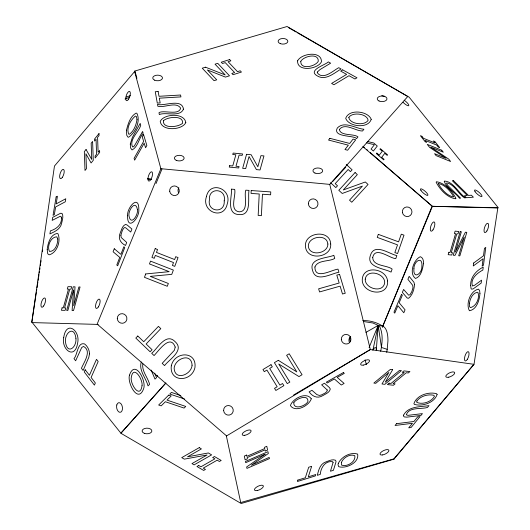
<?xml version="1.0" encoding="UTF-8"?>
<svg xmlns="http://www.w3.org/2000/svg" width="530" height="530" viewBox="0 0 530 530"><rect width="100%" height="100%" fill="white"/><g stroke="black" fill="none" stroke-linecap="round" stroke-linejoin="round"><path stroke-width="0.79" d="M376.26 350.595L378.182 325.407L373.001 323.022L363.481 321.505M386.701 352.351A35.139 13.025 -71.9 0 0 387.211 349.343L387.94 340.909A35.139 13.025 -71.9 0 0 382.759 326.155A35.218 34.483 46.4 0 0 362.838 320.584M31.84 322.048L36.285 292.606M36.53 290.97L36.775 289.334M37.02 287.697L37.882 281.973M38.133 280.337L38.379 278.7M38.624 277.064L38.995 274.613M39.24 272.976L39.485 271.34M39.737 269.704L39.982 268.067M40.353 265.616L40.598 263.98M40.843 262.343L41.088 260.707M42.446 251.71L42.691 250.074M372.882 350.277L378.182 325.407L382.759 326.155M380.673 351.304C382.243 343.334 383.283 334.635 379.877 326.99L378.182 325.407L365.985 332.35M142.815 363.931C141.643 371.245 147.956 377.572 149.599 384.356L148.029 385.886C146.134 378.208 138.496 370.437 141.305 362.01M160.915 168.646L97.156 324.102L226.582 435.918L370.331 349.561L473.992 364.329L393.889 458.874L240.719 502.546L226.33 435.792M155.999 183.565L161.975 169.017M369.079 347.554L378.182 325.407L381.481 347.468L387.211 349.343M382.375 327.096L432.096 206.163L370.271 152.6M382.448 327.123L432.427 206.309L498.26 207.733L409.167 97.209L297.569 32.834M393.929 459.139L474.039 364.229L497.829 207.972L432.427 206.309L362.831 146.565M329.753 184.387L407.775 96.5L287.114 26.5L134.514 71.126L160.862 168.706L329.746 184.38L370.331 349.561L293.627 395.009M332.78 181.432L345.726 167.281M125.027 99.044L129.611 97.301M126.147 97.109L130.327 95.612M394.009 459.166L241.157 503.5L120.893 433.268L165.916 382.958L120.886 433.156L32.363 322.697M384.78 96.341L381.759 95.698M98.182 324.42L31.74 322.578L54.464 166.042L134.958 71.139L136.932 78.301M147.651 178.829L150.911 179.259M147.578 178.776L151.653 179.352M367.688 141.57L373.749 142.994L377.274 146.022L373.378 151.017L371.06 149.023L374.412 144.716L366.674 142.861M184.44 398.951L169.766 394.055L171.415 392.425L180.829 395.599M288.267 27.467L296.137 32.005M363.401 146.651L364.653 147.731M366.528 149.354L367.774 150.441M346.249 164.419L352.112 169.812L350.449 171.627L348.137 169.501L335.192 183.645L337.504 185.772L335.841 187.587L330.568 182.737M157.072 375.28L157.615 376.558M154.654 373.093L156.569 377.572L154.999 379.102L151.149 370.092M365.104 359.83L366.356 364.594M350.337 341.419A4.869 4.763 45.9 0 1 350.694 336.61M373.425 349.25A4.869 1.802 -72 0 1 376.333 349.522M349.396 342.334A4.869 4.77 45.8 0 1 350.582 336.616M404.204 100.243A4.869 1.252 40.8 0 1 408.782 105.603A4.869 1.252 40.8 0 1 403.065 102.31M178.497 192.549A4.869 4.763 45.9 0 1 178.848 187.752M437.111 394.459C434.448 402.86 422.297 406.709 414.367 404.39L413.91 403.648C416.613 395.254 428.717 391.438 436.66 393.744L437.111 394.459M314.913 266.981C314.714 280.377 332.032 269.637 337.994 269.16L338.935 272.281C331.588 273.268 315.88 283.265 312.574 270.505C308.327 257.958 327.222 258.315 333.82 255.314L334.761 258.435C329.037 261.899 317.795 259.68 314.913 266.981M330.707 243.992C331.86 257.938 306.181 261.244 305.459 246.192C304.293 232.259 330.018 228.92 330.707 243.992M75.922 338.286C76.857 347.554 67.177 355.153 65.475 341.93C64.541 332.668 74.24 325.082 75.922 338.286M470.627 285.286L471.071 288.631L471.587 289.142L473.124 288.916L481.174 283.099L481.558 280.158L474.582 285.292L472.455 286.001C469.991 278.919 477.331 272.93 482.856 270.061L483.234 267.12C476.139 270.585 470.494 277.117 470.627 285.286M57.796 239.05C57.796 243.966 55.319 251.525 49.495 251.452C46.766 246.496 50.635 236.903 56.816 236.824L57.796 239.05M365.243 279.105C364.56 288.539 382.991 293.713 384.674 282.874C385.35 273.473 366.979 268.319 365.243 279.105M120.873 235.254L121.198 237.519L126.703 242.442L125.537 245.463C120.164 242.886 117.865 238.096 120.317 232.703C121.582 229.795 122.357 225.641 125.65 224.395L127.193 225.051L131.897 229.02L130.731 232.047L126.021 228.072L125.067 227.529L124.126 227.768L122.456 230.099L120.873 235.254M327.878 244.025C328.07 253.638 309.354 256.937 308.314 246.178C308.109 236.539 326.884 233.22 327.878 244.025M175.198 347.07L174.37 350.29L162.193 363.348L164.558 365.607C168.858 359.632 185.003 350.429 175.132 341.665C165.97 332.138 157.443 348.747 151.693 353.291L154.058 355.557C158.351 351.33 170.229 333.344 175.198 347.07M414.506 284.464C414.175 289.4 412.559 294.998 408.656 298.257L407.225 298.046L402.363 292.388L403.608 289.44L408.643 295.177L410.068 294.673L411.823 291.632L412.956 287.856L412.771 285.431L407.908 279.303L409.153 276.355L413.93 282.265L414.506 284.464M47.19 249.339L47.713 253.757L49.164 254.831C57.207 252.81 61.043 240.839 57.989 233.783L57.147 233.445C50.198 234.75 47.952 243.257 47.19 249.339M61.42 217.91C62.003 224.621 56.379 229.086 50.423 230.855L49.913 233.896C54.762 231.703 60.473 229.119 61.619 223.309C62.242 220.162 63.766 216.412 62.03 213.404L60.553 213.259L52.695 217.353L52.185 220.394L60.248 216.266L61.043 216.551L61.42 217.91M137.429 209.628C138.469 214.643 130.903 226.575 128.969 215.869C127.935 210.867 135.481 198.929 137.429 209.628M387.582 280.933C388.649 297.25 363.785 294.282 362.295 281.046C361.321 264.795 386.078 267.703 387.582 280.933M372.716 257.58C372.981 266.444 386.973 264.96 392.127 269.061L391.06 272.102C384.628 268.452 365.779 267.498 370.477 255.168C374.498 242.521 389.775 254.281 396.851 255.579L395.784 258.613C390.027 258.58 375.015 245.675 372.716 257.58M130.287 144.067L130.612 148.002L132.063 149.944C138.025 146.956 138.926 138.038 143.16 133.288L142.61 131.473L134.554 145.611L133.5 146.777L132.526 146.929C128.922 139.291 139.046 131.93 140.722 125.226L140.172 123.41L132.374 137.389L130.287 144.067M231.438 189.157C232.173 196.557 225.84 214.094 239.003 214.59C252.207 215.975 247.536 197.432 249.034 190.396L245.801 190.171C243.634 195.861 249.365 211.656 239.136 211.828C229.059 210.311 236.248 195.398 234.671 189.382L231.438 189.157M251.194 190.548L251.054 193.423L259.223 193.993L258.163 215.432L261.396 215.657L262.456 194.225L270.631 194.802L270.77 191.926L251.194 190.548M327.255 390.014L326.798 391.63L325.115 393.048L321.359 394.989L319.332 395.44L316.841 394.572L311.945 390.285L309.129 391.875C312.62 396.804 317.801 398.865 323.002 395.512C325.672 393.869 329.74 392.472 330.303 388.993L329.349 387.516L324.453 383.23L321.637 384.82L327.255 390.014M317.318 72.073L317.278 72.749C323.048 80.613 333.35 70.483 338.756 67.688L341.115 68.999C334.331 72.868 325.652 81.044 317.278 75.903C306.943 70.126 326.155 64.72 328.269 61.878L330.634 63.183L319.994 69.582L317.318 72.073M444.266 181.386C446.75 188.488 455.23 192.304 459.477 198.266L460.623 198.18L448.082 185.745L446.598 183.685L446.691 182.929C454.395 184.102 458.278 194.112 464.552 197.869L465.698 197.783C458.536 193.47 453.819 181.77 444.584 181.048L444.266 181.386M127.584 215.73C127.174 232.021 139.662 217.817 138.814 209.701C139.151 193.51 126.769 207.68 127.584 215.73M142.033 385.701C140.053 399.494 130.161 383.945 131.241 377.777C133.196 363.991 143.113 379.546 142.033 385.701M73.518 290.082L72.1 310.553L73.524 310.593L80.07 286.988L78.884 286.962L73.703 305.651L75.035 286.849L73.233 286.803L66.687 310.408L67.873 310.441L73.518 290.082M126.498 130.195L126.736 135.196L127.836 137.012L128.611 137.237C135.355 132.613 140.841 121.165 136.886 113.321L136.111 113.102C130.248 116.328 127.968 124 126.498 130.195M413.91 268.756C412.989 279.959 422.152 273.791 421.887 266.471C422.874 255.228 413.632 261.376 413.91 268.756M469.414 303.259L469.567 306.685L470.501 307.619C476.397 306.214 479.875 298.032 477.967 292.54L477.424 292.242C472.522 293.103 470.09 298.794 469.414 303.259M479.948 293.587C479.431 300.093 476.801 309.566 469.421 310.739C465.572 303.869 470.335 290.798 478.491 289.135L479.63 290.566L479.948 293.587M311.289 398.785C309.195 405.788 295.309 413.022 290.4 405.583C292.52 398.58 306.353 391.392 311.289 398.785M137.012 119.581C136.17 124.954 133.938 131.115 129.346 134.275L128.783 134.196C125.935 128.161 130.678 119.919 135.415 116.043L136.422 116.554L137.012 119.581M63.739 337.358C60.977 349.316 74.962 360.566 77.665 342.877C80.447 330.872 66.436 319.616 63.739 337.358M129.492 375.141C126.948 382.852 138.277 404.609 143.756 388.285C146.3 380.586 134.991 358.923 129.492 375.141M89.464 353.881L88.821 357.339L83.111 370.457L81.434 368.277C83.707 362.613 92.246 350.966 83.502 346.434L81.699 347.528L75.651 360.771L73.975 358.591C77.479 355.372 77.32 341.665 84.595 343.957C87.609 346.289 89.504 350.052 89.464 353.881M224.216 200.85C225.303 213.868 206.965 212.318 209.429 199.81C208.316 186.739 226.721 188.309 224.216 200.85M423.51 263.523C422.595 268.829 421.231 276.561 415.513 278.475C408.716 273.533 413.639 259.766 420.29 256.712C423.106 257.494 423.622 261.018 423.51 263.523M206.395 196.703C201.221 211.927 223.812 220.659 227.257 203.891C232.392 188.733 209.853 180.028 206.395 196.703M403.588 415.123L403.721 416.454L404.35 416.925L406.821 417.156L420.952 415.434L422.423 413.632L407.941 415.354L406.311 414.758C409.08 406.676 421.37 409.425 427.498 407.431L428.969 405.629C420.562 406.967 408.266 406.04 403.588 415.123M473.641 263.032L473.263 265.967L483.121 258.719L482.167 266.133L483.486 265.166L485.772 247.391L484.453 248.365L483.499 255.778L473.641 263.032M171.309 365.786C169.216 382.673 191.608 382.236 194.934 367.654C197.12 350.747 174.575 351.151 171.309 365.786M56.134 196.928L53.04 215.326L54.332 214.637L55.623 206.958L65.263 201.798L65.773 198.757L56.134 203.917L57.425 196.239L56.134 196.928M348.819 117.415C349.694 124.119 364.547 126.127 368.125 120.323C367.244 113.652 352.417 111.645 348.819 117.415M333.078 462.465L330.455 471.23L333.416 470.309L336.046 461.736L335.603 460.272C332.356 458.9 328.766 460.914 325.698 461.988C320.047 463.949 318.576 470.163 317.311 475.311L320.272 474.39C320.723 467.718 325.268 460.524 332.635 461.683L333.078 462.465M192.079 365.216C191.416 374.79 174.787 381.295 174.138 368.198C174.827 358.631 191.449 352.125 192.079 365.216M338.299 463.419L338.027 464.77L338.663 466.652C345.911 469.057 359.393 462.743 357.651 454.077C350.588 451.825 341.366 456.714 338.299 463.419M341.38 462.458L341.499 465.068C346.805 467.268 356.027 461.921 354.808 455.681C349.88 453.64 343.281 457.662 341.38 462.458M339.399 129.459C340.088 136.21 354.192 133.434 357.955 136.912L356.617 138.635C354.298 135.163 332.217 137.475 337.325 128.002C344.421 120.476 355.975 128.697 363.898 129.254L362.56 130.976C355.902 131.334 344.931 122.218 339.399 129.459M371.225 119.329C368.118 129.108 348.74 126.769 345.706 118.369C348.886 108.65 368.098 111.008 371.225 119.329M183.479 109.16C179.915 117.567 165.439 111.691 159.325 114.573L158.987 112.698C163.591 109.624 178.875 115.898 180.637 108.147C176.172 101.091 164.214 108.173 157.841 106.232L157.503 104.35C163.266 106.662 181.883 97.811 183.479 109.16M62.076 307.851L61.407 310.262L65.117 310.361L65.786 307.95L64.567 307.917L69.774 289.135L71 289.168L71.663 286.756L67.953 286.657L67.284 289.069L68.502 289.102L63.295 307.884L62.076 307.851M229.642 165.665L229.245 167.102L238.679 167.977L239.076 166.546L235.976 166.254L239.09 155.085L242.19 155.376L242.588 153.945L233.154 153.064L232.749 154.502L235.857 154.786L232.743 165.956L229.642 165.665M246.569 154.309L242.66 168.348L245.681 168.626L249.054 156.522L256.421 169.627L260.044 169.964L263.96 155.926L260.939 155.648L257.838 166.758L251.16 154.74L246.569 154.309M297.588 60.837C296.913 72.08 317.748 69.417 321.445 61.811C321.816 50.502 301.497 53.265 297.588 60.837M448.883 252.273L448.175 254.678L451.752 255.049L452.461 252.644L451.288 252.525L456.807 233.783L457.986 233.902L458.695 231.497L455.118 231.126L454.409 233.531L455.588 233.657L450.063 252.399L448.883 252.273M460.199 231.656L453.263 255.208L454.998 255.387L464.2 237.122L458.702 255.771L459.848 255.891L466.784 232.339L465.413 232.193L455.363 252.081L461.345 231.776L460.199 231.656M297.86 480.081L297.409 481.492L315.33 475.927L315.781 474.516L308.301 476.841L311.653 466.327L308.692 467.248L305.34 477.762L297.86 480.081M185.805 122.615C182.121 130.327 161.544 131.486 160.232 121.37C163.936 113.645 184.473 112.519 185.805 122.615M378.307 234.353L377.247 237.387L397.526 244.88L394.843 252.552L397.56 253.552L403.999 235.181L401.276 234.174L398.593 241.846L378.307 234.353M293.772 402.767C293.494 410.326 305.598 406.046 307.91 401.614C308.606 393.644 295.906 398.739 293.772 402.767M416.911 400.965L416.712 402.336C422.317 404.9 431.321 402.018 434.408 396.407L433.924 395.307C428.041 393.923 420.641 395.996 416.911 400.965M300.795 61.294C300.165 70.119 315.357 66.548 318.265 61.341C318.861 52.556 303.723 56.107 300.795 61.294M163.386 120.76C162.471 129.141 178.743 127.134 182.631 123.205C183.506 114.858 167.294 116.865 163.386 120.76M145.717 273.944L144.451 277.322L167.288 286.293L168.348 283.477L150.262 276.375L171.76 274.361L173.363 270.081L150.527 261.118L149.473 263.933L169.163 271.665L145.717 273.944M155.21 248.61L151.918 257.401L154.25 258.315L155.33 255.427L173.502 262.562L172.422 265.457L174.754 266.371L178.047 257.573L175.715 256.659L174.635 259.554L156.463 252.412L157.542 249.524L155.21 248.61M114.261 248.749L113.089 251.77L119.74 257.381L116.785 265.013L117.673 265.769L124.755 247.477L123.861 246.728L120.906 254.36L114.261 248.749M401.528 294.349L393.969 312.183L394.757 313.131L397.911 305.691L403.807 312.76L405.052 309.811L399.163 302.743L402.316 295.296L401.528 294.349M85.184 369.774L84.237 371.914L94.4 385.111L95.347 382.971L91.107 377.466L98.176 361.526L96.493 359.34L89.424 375.286L85.184 369.774M438.641 183.605L438.469 183.976C441.583 189.409 447.062 195.762 453.389 196.928L453.567 196.564C450.44 191.131 444.968 184.798 438.641 183.605M143.531 134.501L142.245 136.773L143.637 141.358L134.09 158.338L134.64 160.153L144.186 143.173L145.578 147.757L146.856 145.485L143.531 134.501M455.853 198.286L455.561 198.79C447.287 197.644 439.801 189.442 436.15 182.227L436.455 181.737C444.723 182.896 452.203 191.078 455.853 198.286M392.664 369.662L385.244 382.209L399.481 370.417L401.402 370.629L384.886 384.31L381.978 383.985L388.841 372.464L375.77 383.296L373.855 383.084L390.365 369.41L392.664 369.662M329.879 138.33L328.54 140.053L348.349 145.18L344.97 149.533L347.627 150.222L355.723 139.781L353.066 139.099L349.687 143.451L329.879 138.33M376.837 153.13L376.439 153.64L383.687 159.868L384.084 159.358L381.706 157.311L384.8 153.336L387.185 155.383L387.582 154.873L380.335 148.645L379.937 149.155L382.315 151.202L379.222 155.177L376.837 153.13M86.052 149.513L84.33 151.64L85.005 170.468L86.443 168.699L85.906 153.786L91.094 162.968L93.28 160.285L92.604 141.457L91.167 143.226L91.75 159.464L86.052 149.513M98.991 133.593L94.499 139.125L94.565 141.046L96.043 139.231L96.579 154.21L95.102 156.032L95.175 157.953L99.666 152.421L99.594 150.5L98.123 152.322L97.58 137.336L99.057 135.521L98.991 133.593M396.553 423.682L395.082 425.484L412.446 423.284L408.723 427.836L411.048 427.538L419.972 416.633L417.64 416.925L413.917 421.483L396.553 423.682M355.08 172.541L338.809 190.316L342.228 193.463L362.401 186.09L349.522 200.168L351.768 202.241L368.039 184.46L365.336 181.976L343.301 189.945L357.333 174.608L355.08 172.541M137.78 336.02L135.812 338.08L150.116 351.781L152.083 349.72L146.114 344.003L160.802 328.633L158.437 326.367L143.749 341.737L137.78 336.02M168.659 395.142L158.662 405.013L161.173 405.861L165.347 401.74L184.089 408.074L185.739 406.437L167.003 400.11L171.177 395.99L168.659 395.142M389.1 383.19L387.417 384.588L393.406 385.25L395.089 383.852L393.121 383.641L406.265 372.756L408.233 372.974L409.915 371.576L403.926 370.914L402.243 372.305L404.211 372.524L391.067 383.409L389.1 383.19M265.119 454.23L246.642 466.95L246.953 468.401L269.452 458.629L269.194 457.423L251.379 465.161L268.346 453.514L267.955 451.679L245.456 461.444L245.715 462.657L265.119 454.23M342.691 69.867L340.677 71.08L346.64 74.385L331.601 83.429L333.96 84.74L348.998 75.697L354.961 79.003L356.975 77.791L342.691 69.867M271.002 364.693L262.973 369.523L264.284 371.662L266.928 370.072L277.163 386.754L274.527 388.338L275.839 390.477L283.868 385.654L282.556 383.515L279.919 385.105L269.677 368.423L272.321 366.833L271.002 364.693M278.303 360.314L274.394 362.659L287.26 383.621L289.831 382.077L278.74 363.997L298.973 376.585L302.06 374.73L289.195 353.768L286.624 355.312L296.807 371.908L278.303 360.314M199.247 447.638L181.737 457.635L184.321 459.139L207.064 454.992L191.966 463.604L194.119 464.863L211.629 454.873L208.363 452.964L187.534 456.807L201.4 448.897L199.247 447.638M198.743 465.499L196.955 466.519L203.672 470.441L205.461 469.421L203.255 468.136L217.187 460.179L219.394 461.471L221.182 460.451L214.465 456.529L212.676 457.549L214.882 458.834L200.95 466.791L198.743 465.499M343.38 372.557L326.334 382.17L327.262 382.985L334.377 378.97L341.293 385.025L344.116 383.435L337.193 377.38L344.308 373.365L343.38 372.557M246.596 455.078L244.297 456.078L245.112 459.854L247.404 458.854L247.139 457.615L265.046 449.837L265.311 451.083L267.61 450.083L266.795 446.306L264.496 447.307L264.768 448.546L246.861 456.323L246.596 455.078M205.488 67.184L202.261 68.198L214.047 80.673L216.73 79.831L207.402 69.947L225.429 77.095L229.51 75.81L217.724 63.328L215.041 64.176L225.197 74.935L205.488 67.184M229.656 59.572L221.268 62.215L222.468 63.487L225.23 62.619L234.605 72.55L231.848 73.418L233.048 74.697L241.441 72.053L240.236 70.781L237.48 71.649L228.099 61.718L230.861 60.844L229.656 59.572M339.558 274.361L336.802 275.143L339.18 283.02L318.623 288.823L319.563 291.944L340.121 286.14L342.493 294.017L345.249 293.242L339.558 274.361M453.455 180.624L452.309 180.717L467.327 195.51L464.446 195.736L466.46 197.723L473.376 197.18L471.362 195.199L468.474 195.424L453.455 180.624M158.152 91.544L155.257 91.716L157.278 103.092L160.173 102.926L159.331 98.176L180.929 96.897L180.591 95.016L159 96.294L158.152 91.544M421.887 136.283L420.403 135.687L425.212 141.795L426.69 142.391L425.113 140.384L436.66 145.054L438.244 147.062L439.721 147.658L434.911 141.55L433.434 140.953L435.011 142.961L423.463 138.29L421.887 136.283M441.755 150.235L427.24 144.372L429.578 147.347L446.055 158.318L434.567 153.673L436.104 155.628L450.613 161.498L448.771 159.146L430.777 147.135L443.292 152.196L441.755 150.235M154.548 80.143A4.869 2.809 0 0 0 162.425 78.407A4.869 2.809 0 0 0 155.886 75.333A4.869 2.809 0 0 0 154.548 80.143M176.198 160.312A4.869 2.809 0 0 0 184.076 158.576A4.869 2.809 0 0 0 177.537 155.502A4.869 2.809 0 0 0 176.198 160.312M314.946 173.058A4.869 2.809 0 0 0 322.657 171.091A4.869 2.809 0 0 0 315.847 168.215A4.869 2.809 0 0 0 314.946 173.058M379.049 100.992A4.869 2.809 0 0 0 386.926 99.256A4.869 2.809 0 0 0 380.388 96.182A4.869 2.809 0 0 0 379.049 100.992M280.264 43.632A4.869 2.809 0 0 0 287.843 41.499A4.869 2.809 0 0 0 280.854 38.776A4.869 2.809 0 0 0 280.264 43.632M117.289 318.523A4.869 4.77 45.3 0 0 124.649 322.611A4.869 4.77 45.3 0 0 124.371 314.27A4.869 4.77 45.3 0 0 117.289 318.523M223.62 410.386A4.869 4.77 45.3 0 0 230.981 414.473A4.869 4.77 45.3 0 0 230.702 406.126A4.869 4.77 45.3 0 0 223.62 410.386M341.327 339.518A4.869 4.77 45.3 0 0 348.879 343.221A4.869 4.77 45.3 0 0 348.17 334.894A4.869 4.77 45.3 0 0 341.327 339.518M308.374 203.732A4.869 4.77 45.3 0 0 315.728 207.82A4.869 4.77 45.3 0 0 315.456 199.479A4.869 4.77 45.3 0 0 308.374 203.732M169.699 191.237A4.869 4.77 45.3 0 0 177.384 194.662A4.869 4.77 45.3 0 0 176.364 186.355A4.869 4.77 45.3 0 0 169.699 191.237M62.348 177.338A4.869 1.828 -72.1 0 0 63.666 169.507A4.869 1.828 -72.1 0 0 59.764 175.158A4.869 1.828 -72.1 0 0 62.348 177.338M43.672 305.942A4.869 1.828 -72.1 0 0 44.99 298.112A4.869 1.828 -72.1 0 0 41.088 303.763A4.869 1.828 -72.1 0 0 43.672 305.942M98.375 306.93A4.869 1.828 -72.1 0 0 99.494 299.212A4.869 1.828 -72.1 0 0 95.632 305.161A4.869 1.828 -72.1 0 0 98.375 306.93M150.666 179.783A4.869 1.828 -72.1 0 0 151.984 171.952A4.869 1.828 -72.1 0 0 148.082 177.603A4.869 1.828 -72.1 0 0 150.666 179.783M128.671 99.064A4.869 1.828 -72.1 0 0 129.651 91.445A4.869 1.828 -72.1 0 0 125.829 97.586A4.869 1.828 -72.1 0 0 128.671 99.064M475.099 191.734A4.869 1.252 40.8 0 0 481.624 196.597A4.869 1.252 40.8 0 0 478.047 191.502A4.869 1.252 40.8 0 0 475.099 191.734M421.012 190.561A4.869 1.252 40.8 0 0 427.538 195.424A4.869 1.252 40.8 0 0 423.954 190.33A4.869 1.252 40.8 0 0 421.012 190.561M116.792 404.947A4.869 2.889 80.7 0 0 119.939 412.327A4.869 2.889 80.7 0 0 121.867 405.231A4.869 2.889 80.7 0 0 116.792 404.947M144.319 433.321A4.869 2.809 0 0 0 151.858 431.135A4.869 2.809 0 0 0 144.809 428.459A4.869 2.809 0 0 0 144.319 433.321M363.235 365.13A4.869 1.921 -25.6 0 0 369.549 360.566A4.869 1.921 -25.6 0 0 362.52 361.798A4.869 1.921 -25.6 0 0 363.235 365.13M244.787 435.309A4.869 1.921 -25.6 0 0 251.101 430.751A4.869 1.921 -25.6 0 0 244.072 431.983A4.869 1.921 -25.6 0 0 244.787 435.309M257.269 490.528A4.869 1.921 -25.6 0 0 263.344 485.904A4.869 1.921 -25.6 0 0 256.149 487.375A4.869 1.921 -25.6 0 0 257.269 490.528M382.587 454.932A4.869 1.921 -25.6 0 0 388.901 450.374A4.869 1.921 -25.6 0 0 381.872 451.606A4.869 1.921 -25.6 0 0 382.587 454.932M448.771 377.188A4.869 1.921 -25.6 0 0 454.66 372.53A4.869 1.921 -25.6 0 0 447.366 374.167A4.869 1.921 -25.6 0 0 448.771 377.188M486.931 230.908A4.869 1.795 -71.9 0 0 487.905 223.342A4.869 1.795 -71.9 0 0 484.102 229.563A4.869 1.795 -71.9 0 0 486.931 230.908M467.387 359.28A4.869 1.795 -71.9 0 0 468.361 351.715A4.869 1.795 -71.9 0 0 464.558 357.935A4.869 1.795 -71.9 0 0 467.387 359.28M432.997 229.841A4.869 1.795 -71.9 0 0 434.308 222.057A4.869 1.795 -71.9 0 0 430.426 227.794A4.869 1.795 -71.9 0 0 432.997 229.841M402.422 212.57A4.869 4.763 45.9 0 0 410.306 215.478A4.869 4.763 45.9 0 0 408.736 207.25A4.869 4.763 45.9 0 0 402.422 212.57"/></g></svg>
